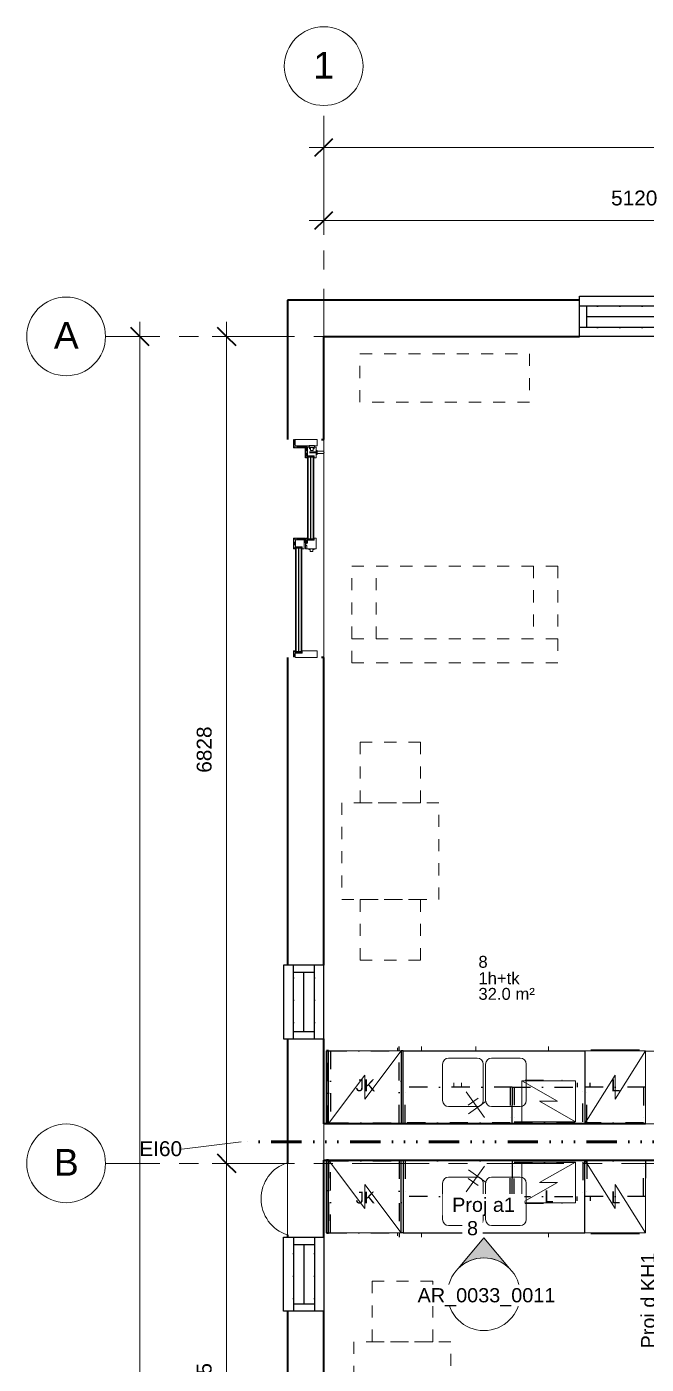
# Model space of a CAD drawing. Header units: millimetres. Extents: x -46592 to 140440, y -36427 to 76663.
# Drawn here: x 29143 to 34256, y 49432 to 60475 of the extents above; entities that cross this region are included whole.
import ezdxf

# ---------------------------------------------------------------- set-up
doc = ezdxf.new("R2010")
doc.units = ezdxf.units.MM
for name, pattern in [('Dash', [317.5, 158.75, -158.75]), ('Grid Line', [1111.25, 635, -158.75, 158.75, -158.75]), ('Katkoviiva 2mm', [200, 100, -100]), ('Katkoviiva 3mm', [300, 150, -150]), ('PALOALUE', [650, 250, -100, 0, -100, 0, -100, 0, -100]), ('Pistekatko 3_2_mm', [350, 150, -100, 0, -100]), ('Pistekatko tiheä', [185, 85, -50, 0, -50])]:
    doc.linetypes.add(name, pattern=pattern)
for name, color, linetype, lineweight in [('AR-A_MERKINNÄT', 8, 'Continuous', 18), ('AR-A_MERKINNÄT-1', 8, 'Dash', 18), ('AR-A_MERKINNÄT-2', 8, 'Continuous', 25), ('AR-A_MERKINNÄT-3', 8, 'Pistekatko tiheä', 25), ('AR-A_MERKINNÄT-4', 8, 'PALOALUE', 50), ('AR-A_MERKINNÄT_TXT', 8, 'Continuous', 9), ('AR-C_APUVIIVA-3', 1, 'Katkoviiva 2mm', 18), ('AR-D_MITTA', 8, 'Continuous', 9), ('AR-D_MITTA-50', 8, 'Continuous', 9), ('AR-T_TEKSTI-HNRO', 3, 'Continuous', 9), ('AR-X1_EROHUTVIIVA', 11, 'Continuous', 18), ('AR-X2_OHUTVIIVA', 9, 'Continuous', 18), ('AR-Y_MODVIIVA', 8, 'Continuous', 9), ('AR-Y_MODVIIVA-1', 8, 'Grid Line', 9), ('AR1235_VP', 6, 'Continuous', 18), ('AR1241_US-1', 1, 'Continuous', 35), ('AR1242_IKKUNA', 4, 'Continuous', 18), ('AR1242_IKKUNA-1', 4, 'Continuous', 25), ('AR1243_ULKOOVI', 3, 'Continuous', 18), ('AR1311_VS-1', 2, 'Continuous', 35), ('AR1331_KIINTO', 3, 'Continuous', 18), ('AR1331_KIINTO-1', 3, 'Continuous', 25), ('AR1331_KIINTO-2', 3, 'Pistekatko 3_2_mm', 25), ('AR19_MUURAK', 6, 'Continuous', 18), ('AR21_PUTKIOSA', 6, 'Continuous', 18), ('AR23_SÄHKÖ-OSA', 6, 'Continuous', 18), ('AR23_SÄHKÖ-OSA-2', 6, 'Katkoviiva 3mm', 18), ('AR23_SÄHKÖ-OSA-3', 6, 'Continuous', 9), ('AR23_SÄHKÖ-OSA_TXT-1', 3, 'Continuous', 25)]:
    doc.layers.add(name, color=color, linetype=linetype, lineweight=lineweight)
doc.styles.add('Arial', font='arial.ttf', dxfattribs={"height": 117.10189})
doc.styles.add('Arial_2', font='arial.ttf', dxfattribs={"height": 98.353293})
doc.styles.add('Arial_3', font='arial.ttf', dxfattribs={"height": 122.941617})
doc.styles.add('Arial_4', font='arial.ttf', dxfattribs={"height": 221.29491})
doc.dimstyles.new('Diagonal_-_2_5mm_Arial', dxfattribs={"dimscale": 304.8, "dimtxt": 125, "dimasz": 0.492126, "dimexe": 0.393701, "dimexo": 0.0625, "dimgap": 0.287073, "dimtad": 1, "dimdec": 0, "dimzin": 0, "dimdsep": 46, "dimtxsty": 'Arial_3', "dimblk1": 'OBLIQUE', "dimblk2": 'OBLIQUE', "dimsah": 1, "dimcen": 0.09, "dimdle": 0.393701, "dimazin": 0, "dimtfac": 1, "dimtdec": 4, "dimtix": 1, "dimtmove": 0, "dimatfit": 3, "dimfxl": 0.393701, "dimfxlon": 1, "dimtvp": 1, "dimtolj": 1, "dimtzin": 0, "dimarcsym": 2})

# ---------------------------------------------------------------- blocks, each defined once
blk = doc.blocks.new('IKK1 - yksiaukkoinen - 6x20-1776328-04 2_ krs')
at = {"layer": 'AR-A_MERKINNÄT-2'}
for p, q in [((-305, 80), (305, 80)), ((-245, -95), (-245, 80)), ((245, -95), (245, 80)), ((-305, -95), (305, -95)), ((-245, -8), (245, -8))]:
    blk.add_line(p, q, dxfattribs=at)
at = {"layer": 'AR-A_MERKINNÄT-3'}
for p, q in [((-305, 80), (305, 80)), ((-245, -95), (-245, 80)), ((245, -95), (245, 80)), ((-305, -95), (305, -95))]:
    blk.add_line(p, q, dxfattribs=at)
at = {"layer": 'AR1242_IKKUNA-1'}
for p, q in [((-305, 155), (305, 155)), ((-305, -177), (-305, 155)), ((305, 155), (305, -177)), ((305, -177), (-305, -177))]:
    blk.add_line(p, q, dxfattribs=at)
blk = doc.blocks.new('SD CLEAR SLIDING TYPE A - Black _RAL 9011__Ext_ _ Chestnut Stained Wood_Int_-1707675-04 2_ krs')
at = {"layer": 'AR-A_MERKINNÄT'}
for p, q in [((-637, 95), (-637, 145)), ((-617, 145), (-617, 95)), ((-735, 93), (-735, -82)), ((-684, 96), (-732, 96)), ((-685, 73), (-685, 31)), ((-685, 73), (-681, 73)), ((-681, 31), (-685, 31)), ((-681, 73), (-681, 93)), ((-674, 73), (-681, 73)), ((-681, 73), (-681, 31)), ((-681, 73), (-674, 73)), ((-681, 31), (-681, 73)), ((-681, -82), (-681, 31)), ((-681, 31), (-674, 31)), ((-674, 31), (-681, 31)), ((-668, 70), (-674, 73)), ((-674, 73), (-668, 70)), ((-674, 31), (-668, 35)), ((-668, 35), (-674, 31)), ((-673, 14), (-640, 14)), ((-673, 14), (-673, -2)), ((-672, 87), (-672, 73)), ((-672, 73), (-664, 71)), ((-664, 33), (-672, 31)), ((-664, 33), (-672, 31)), ((-672, 31), (-672, 19)), ((-671, 12), (-671, 7)), ((-660, 12), (-671, 12)), ((-671, 7), (-669, 7)), ((-591, 89), (-670, 89)), ((-591, 89), (-670, 89)), ((-669, 16), (-603, 16)), ((-668, 35), (-668, 70)), ((-668, 70), (-668, 35)), ((-668, 7), (-668, 0)), ((-664, 71), (-657, 71)), ((-657, 68), (-664, 68)), ((-664, 68), (-664, 63)), ((-664, 63), (-642, 63)), ((-664, 41), (-664, 36)), ((-642, 41), (-664, 41)), ((-664, 41), (-664, 36)), ((-664, 36), (-657, 36)), ((-664, 36), (-657, 36)), ((-657, 33), (-664, 33)), ((-657, 33), (-664, 33)), ((-660, 0), (-660, 12)), ((-659, 16), (-659, 14)), ((-641, 12), (-659, 12)), ((-659, 12), (-659, 0)), ((-657, 71), (-657, 68)), ((-657, 36), (-657, 33)), ((-657, 36), (-657, 33)), ((-652, 9), (-654, 8)), ((-654, 8), (-646, 8)), ((-652, 16), (-652, 9)), ((-652, 9), (-648, 9)), ((-648, 16), (-648, 9)), ((-648, 9), (-646, 8)), ((-644, 89), (-644, 92)), ((-609, 89), (-644, 89)), ((-642, 63), (-642, 41)), ((-641, 95), (-612, 95)), ((-641, 0), (-641, 12)), ((-641, 7), (-641, -2)), ((-640, 16), (-640, 14)), ((-640, 14), (-640, 9)), ((-622, 9), (-622, 14)), ((-622, 14), (-601, 14)), ((-621, 16), (-621, 14)), ((-603, 12), (-621, 12)), ((-621, 12), (-621, 9)), ((-614, 9), (-616, 8)), ((-616, 8), (-608, 8)), ((-614, 16), (-614, 9)), ((-614, 9), (-610, 9)), ((-613, -2), (-613, 7)), ((-610, 16), (-610, 9)), ((-610, 9), (-608, 8)), ((-609, 92), (-609, 89)), ((-603, 0), (-603, 12)), ((-602, 14), (-602, 16)), ((-601, 14), (-601, 0)), ((-601, 12), (-591, 12)), ((-591, 11), (-601, 11)), ((-600, 18), (-600, 71)), ((-600, 18), (-600, 71)), ((-600, 71), (-582, 71)), ((-584, 89), (-591, 89)), ((-584, 89), (-591, 89)), ((-591, 14), (-591, 12)), ((-591, 14), (-582, 14)), ((-591, 8), (-591, 11)), ((-584, 8), (-591, 8)), ((-590, 69), (-590, 71)), ((-582, 69), (-590, 69)), ((-584, 0), (-584, 8)), ((-582, 87), (-582, 71)), ((-582, 71), (-582, 69)), ((-582, 14), (-582, -1)), ((80, 12), (80, -1)), ((81, 14), (89, 14)), ((81, 12), (87, 12)), ((81, 10), (81, 12)), ((81, 0), (81, 7)), ((87, 9), (82, 9)), ((82, 8), (88, 8)), ((87, 12), (87, 9)), ((89, 14), (89, 12)), ((99, 12), (89, 12)), ((89, 11), (98, 11)), ((89, 9), (89, 10)), ((98, 71), (98, 18)), ((99, 10), (99, 0)), ((100, 14), (100, 16)), ((121, 16), (100, 16)), ((119, 14), (100, 14)), ((100, 12), (118, 12)), ((100, 0), (100, 12)), ((108, 9), (106, 8)), ((106, 8), (113, 8)), ((108, 16), (108, 9)), ((108, 9), (112, 9)), ((112, 16), (112, 9)), ((112, 9), (113, 8)), ((115, 7), (115, 0)), ((118, 7), (116, 7)), ((117, 0), (117, 6)), ((117, 6), (119, 6)), ((118, 12), (118, 7)), ((119, 16), (119, 14)), ((120, 7), (120, 13)), ((121, 16), (121, 0)), ((140, 11), (170, 11)), ((140, -1), (140, 11)), ((1011, 93), (1011, -29)), ((1062, 96), (1014, 96)), ((1065, 93), (1065, -82)), ((-733, -99), (-733, -91)), ((-732, -85), (-684, -85)), ((-732, -91), (-723, -91)), ((-666, -99), (-732, -99)), ((-724, -92), (-731, -92)), ((-731, -92), (-731, -97)), ((-730, -97), (-724, -97)), ((-724, -97), (-724, -92)), ((-722, -92), (-722, -97)), ((-722, -97), (-714, -97)), ((-714, -97), (-714, -88)), ((-713, -87), (-713, -85)), ((-694, -87), (-713, -87)), ((-695, -88), (-713, -88)), ((-713, -88), (-713, -97)), ((-713, -97), (-695, -97)), ((-706, -91), (-707, -93)), ((-707, -93), (-700, -93)), ((-706, -85), (-706, -91)), ((-706, -91), (-702, -91)), ((-702, -85), (-702, -91)), ((-702, -91), (-700, -93)), ((-695, -97), (-695, -88)), ((-694, -85), (-694, -87)), ((-693, -88), (-693, -97)), ((-692, -97), (-667, -97)), ((-681, -27), (-677, -27)), ((-681, -34), (-672, -34)), ((-681, -38), (-672, -38)), ((-677, -46), (-681, -46)), ((-681, -53), (-677, -53)), ((-681, -61), (-672, -61)), ((-681, -64), (-672, -64)), ((-677, -72), (-681, -72)), ((-677, -8), (-677, -16)), ((-677, -16), (-671, -16)), ((-677, -27), (-677, -46)), ((-677, -53), (-677, -72)), ((-665, -7), (-676, -7)), ((-667, -26), (-676, -26)), ((-676, -45), (-676, -27)), ((-676, -27), (-667, -27)), ((-667, -45), (-676, -45)), ((-676, -46), (-667, -46)), ((-667, -52), (-676, -52)), ((-676, -72), (-676, -54)), ((-676, -54), (-667, -54)), ((-667, -72), (-676, -72)), ((-676, -73), (-667, -73)), ((-674, -85), (-674, -93)), ((-667, -85), (-674, -85)), ((-667, -93), (-674, -93)), ((-673, -2), (-583, -2)), ((-672, -34), (-671, -32)), ((-672, -38), (-672, -34)), ((-672, -38), (-671, -40)), ((-672, -61), (-671, -59)), ((-672, -64), (-672, -61)), ((-672, -64), (-671, -66)), ((-671, -16), (-671, -9)), ((-671, -40), (-671, -32)), ((-671, -66), (-671, -59)), ((-670, -9), (-667, -9)), ((-668, 0), (-661, 0)), ((-666, -9), (-666, -25)), ((-666, -28), (-666, -45)), ((-666, -47), (-666, -52)), ((-666, -54), (-666, -71)), ((-666, -73), (-666, -85)), ((-666, -97), (-666, -93)), ((-665, -98), (-665, -8)), ((-659, 0), (-641, 0)), ((-644, -1), (-609, -1)), ((-613, 0), (-603, 0)), ((-601, 0), (-584, 0)), ((80, -2), (119, -2)), ((80, -7), (80, -99)), ((91, -7), (80, -7)), ((80, -99), (169, -99)), ((81, -88), (87, -88)), ((81, -91), (81, -88)), ((81, -91), (87, -91)), ((98, 0), (82, 0)), ((82, -9), (86, -9)), ((82, -9), (82, -25)), ((82, -26), (92, -26)), ((82, -27), (82, -44)), ((82, -27), (91, -27)), ((82, -45), (91, -45)), ((82, -46), (92, -46)), ((82, -47), (82, -52)), ((82, -52), (91, -52)), ((82, -54), (82, -72)), ((82, -54), (91, -54)), ((82, -72), (91, -72)), ((82, -73), (92, -73)), ((82, -85), (82, -73)), ((89, -85), (82, -85)), ((82, -93), (89, -93)), ((82, -97), (82, -93)), ((114, -97), (82, -97)), ((86, -9), (86, -16)), ((86, -16), (92, -16)), ((86, -32), (86, -40)), ((86, -32), (88, -34)), ((86, -40), (88, -38)), ((86, -59), (88, -61)), ((86, -59), (86, -66)), ((86, -66), (88, -64)), ((87, -88), (87, -91)), ((88, -9), (91, -9)), ((88, -9), (88, -14)), ((88, -14), (91, -14)), ((88, -34), (95, -34)), ((88, -34), (88, -38)), ((88, -38), (95, -38)), ((88, -61), (88, -64)), ((88, -61), (95, -61)), ((88, -64), (95, -64)), ((89, -93), (89, -85)), ((91, -9), (91, -14)), ((91, -27), (91, -45)), ((91, -54), (91, -72)), ((92, -46), (92, -26)), ((92, -53), (95, -53)), ((92, -53), (92, -73)), ((92, -72), (95, -72)), ((92, -8), (92, -16)), ((93, -26), (95, -26)), ((93, -45), (95, -45)), ((95, -82), (95, -11)), ((95, -11), (170, -11)), ((149, -84), (97, -84)), ((115, 0), (101, 0)), ((114, -86), (114, -97)), ((114, -86), (136, -86)), ((116, -84), (116, -86)), ((116, -88), (134, -88)), ((116, -97), (116, -88)), ((116, -97), (134, -97)), ((120, 0), (117, 0)), ((123, -91), (121, -93)), ((121, -93), (129, -93)), ((123, -84), (123, -91)), ((123, -91), (127, -91)), ((127, -84), (127, -91)), ((127, -91), (129, -93)), ((134, -97), (134, -88)), ((135, -84), (135, -86)), ((136, -97), (136, -86)), ((168, -97), (136, -97)), ((152, -29), (152, -81)), ((170, -29), (152, -29)), ((161, -87), (161, -93)), ((170, -87), (161, -87)), ((161, -93), (168, -93)), ((168, -93), (168, -97)), ((170, -11), (170, -29)), ((170, -99), (170, -87)), ((1011, -29), (1029, -29)), ((1011, -87), (1020, -87)), ((1011, -87), (1011, -98)), ((1012, -99), (1060, -99)), ((1013, -88), (1018, -88)), ((1013, -91), (1013, -88)), ((1018, -91), (1013, -91)), ((1013, -93), (1020, -93)), ((1013, -97), (1013, -93)), ((1039, -97), (1013, -97)), ((1018, -88), (1018, -91)), ((1020, -87), (1020, -93)), ((1029, -83), (1029, -29)), ((1062, -85), (1031, -85)), ((1039, -88), (1039, -97)), ((1040, -85), (1040, -87)), ((1059, -88), (1041, -88)), ((1041, -88), (1041, -97)), ((1041, -97), (1059, -97)), ((1048, -91), (1046, -93)), ((1046, -93), (1054, -93)), ((1048, -85), (1048, -91)), ((1048, -91), (1052, -91)), ((1052, -85), (1052, -91)), ((1052, -91), (1054, -93)), ((1059, -87), (1059, -85)), ((1059, -97), (1059, -88)), ((1060, -90), (1060, -88)), ((1060, -99), (1060, -90))]:
    blk.add_line(p, q, dxfattribs=at)
for centre, radius, start, end in [((-627, 145), 10, 0, 180), ((-732, 93), 3, 90, 180), ((-684, 93), 3, 0, 90), ((-670, 87), 2, 90, 180), ((-669, 19), 3, 180, 270), ((-669, 7), 0.5, 360, 90), ((-668, 0), 0.5, 180, 270), ((-661, 0), 0.5, 270, 0), ((-641, 92), 3, 90, 180), ((-612, 92), 3, 0, 90), ((-603, 19), 3, 270, 0), ((-584, 87), 2, 0.3256, 90), ((81, 12), 1.5, 90, 180), ((82, 10), 0.5, 180, 270), ((82, 7), 0.5, 90, 180), ((82, 0), 0.5, 180, 270), ((88, 9), 1, 270, 0), ((89, 10), 0.5, 90, 180), ((100, 18), 2, 180, 270), ((98, 10), 0.5, 0, 90), ((98, 0), 0.5, 270, 360), ((101, 12), 1.5, 106.2331, 180), ((101, 0), 0.5, 180, 270), ((116, 7), 0.5, 90, 180), ((115, 0), 0.5, 270, 360), ((117, 0), 0.5, 180, 270), ((119, 13), 1, 360, 90), ((119, 7), 1, 270, 0), ((1014, 93), 3, 87.2605, 182.5626), ((1062, 93), 3, 0, 90), ((-732, -82), 3, 180, 270), ((-732, -91), 0.5, 90, 180), ((-732, -99), 0.5, 180, 270), ((-730, -97), 0.5, 180, 270), ((-724, -97), 0.5, 270, 0), ((-723, -92), 1, 0, 90), ((-722, -97), 0.5, 180, 270), ((-713, -88), 1, 90, 180), ((-714, -97), 0.5, 270.3394, 0), ((-695, -97), 0.5, 270, 0), ((-694, -88), 1, 0, 90), ((-692, -97), 0.5, 180, 270), ((-684, -82), 3, 270, 0), ((-676, -8), 1, 90, 180), ((-676, -27), 1, 90, 180), ((-676, -45), 1, 180, 270), ((-676, -53), 1, 90, 180), ((-676, -72), 1, 180, 270), ((-670, -9), 0.5, 90, 180), ((-667, -9), 0.5, 360, 90), ((-667, -25), 0.5, 270, 0), ((-667, -28), 0.5, 0, 90), ((-667, -45), 0.5, 270, 0), ((-667, -47), 0.5, 0, 90), ((-667, -52), 0.5, 270, 0), ((-667, -54), 0.5, 0, 90), ((-667, -71), 0.5, 270, 0), ((-667, -73), 0.5, 0, 90), ((-667, -85), 0.5, 270, 0), ((-667, -93), 0.5, 0, 90), ((-667, -97), 0.5, 270, 0), ((-666, -98), 1, 270, 0), ((-665, -8), 0.5, 0, 90), ((-583, -1), 0.5, 270, 0), ((80, -1), 0.5, 180, 270), ((80, -7), 0.5, 90, 180), ((80, -99), 0.5, 180, 270), ((82, -25), 0.5, 180, 270), ((82, -27), 0.5, 90, 180), ((82, -44), 0.5, 180, 270), ((82, -47), 0.5, 90, 180), ((82, -52), 0.5, 180, 270), ((82, -54), 0.5, 90, 180), ((82, -97), 0.5, 180, 270), ((91, -53), 1, 0, 90), ((91, -8), 1, 0, 90), ((97, -82), 2, 180, 270), ((119, -1), 1, 270, 30), ((122, 0), 1, 180, 270), ((149, -81), 3, 270, 360), ((169, -99), 0.5, 270, 0), ((1012, -98), 1, 180, 270), ((1013, -93), 0.5, 90, 180), ((1013, -97), 0.5, 180, 270), ((1031, -83), 2, 180, 268.97), ((1040, -88), 1, 90.1375, 180), ((1039, -97), 0.5, 270, 0), ((1059, -88), 1, 0, 90.1375), ((1062, -82), 3, 270, 360)]:
    blk.add_arc(centre, radius, start, end, dxfattribs=at)
at = {"layer": 'AR-A_MERKINNÄT-1'}
for p, q in [((-643, -1), (-643, 2)), ((-643, 2), (-610, 2)), ((-631, 95), (-631, 33)), ((-623, 95), (-623, 33)), ((-610, -1), (-610, 2)), ((-643, -1), (-610, -1))]:
    blk.add_line(p, q, dxfattribs=at)
at = {"layer": 'AR-X2_OHUTVIIVA'}
for p, q in [((-600, 69), (-600, 17)), ((-528, 69), (-600, 69)), ((-594, 63), (-600, 63)), ((-594, 45), (-600, 45)), ((-594, 41), (-600, 41)), ((-594, 23), (-600, 23)), ((-600, 17), (-528, 17)), ((-598, 60), (-595, 63)), ((-598, 48), (-598, 60)), ((-595, 45), (-598, 48)), ((-598, 38), (-595, 41)), ((-598, 26), (-598, 38)), ((-595, 23), (-598, 26)), ((-597, 59), (-595, 62)), ((-597, 48), (-597, 59)), ((-595, 46), (-597, 48)), ((-597, 37), (-595, 40)), ((-597, 26), (-597, 37)), ((-597, 33), (-597, 35)), ((-595, 24), (-597, 26)), ((-528, 63), (-595, 63)), ((-595, 62), (-589, 62)), ((-589, 46), (-595, 46)), ((-528, 45), (-595, 45)), ((-528, 41), (-595, 41)), ((-595, 40), (-589, 40)), ((-589, 24), (-595, 24)), ((-528, 23), (-595, 23)), ((-589, 62), (-589, 46)), ((-589, 62), (-589, 58)), ((-589, 40), (-589, 24)), ((-588, 63), (-588, 45)), ((-588, 41), (-588, 23)), ((-528, 69), (26, 69)), ((-528, 63), (26, 63)), ((-528, 45), (26, 45)), ((-528, 41), (26, 41)), ((-528, 23), (26, 23)), ((-528, 17), (26, 17)), ((26, 69), (98, 69)), ((26, 63), (93, 63)), ((26, 45), (93, 45)), ((26, 41), (93, 41)), ((26, 23), (93, 23)), ((98, 17), (26, 17)), ((80, 87), (80, 71)), ((98, 71), (80, 71)), ((80, 71), (80, 69)), ((80, 69), (91, 69)), ((98, 71), (81, 71)), ((98, 71), (81, 71)), ((82, 89), (89, 89)), ((86, 63), (86, 45)), ((86, 41), (86, 23)), ((87, 62), (87, 46)), ((87, 62), (87, 58)), ((93, 62), (87, 62)), ((87, 46), (93, 46)), ((93, 40), (87, 40)), ((87, 40), (87, 24)), ((87, 24), (93, 24)), ((89, 89), (168, 89)), ((91, 69), (91, 71)), ((92, 63), (98, 63)), ((92, 45), (98, 45)), ((92, 41), (98, 41)), ((92, 23), (98, 23)), ((96, 60), (93, 63)), ((95, 59), (93, 62)), ((93, 46), (95, 48)), ((93, 45), (96, 48)), ((96, 38), (93, 41)), ((95, 37), (93, 40)), ((93, 23), (96, 26)), ((93, 24), (95, 26)), ((95, 48), (95, 59)), ((95, 26), (95, 37)), ((95, 33), (95, 35)), ((96, 48), (96, 60)), ((96, 26), (96, 38)), ((98, 69), (98, 17)), ((127, 5), (127, -1)), ((130, 5), (127, 5)), ((130, -1), (130, 5)), ((170, 87), (170, 2)), ((170, 71), (174, 71)), ((174, 27), (170, 27)), ((174, 71), (174, 59)), ((174, 59), (190, 59)), ((174, 39), (174, 27)), ((190, 39), (174, 39)), ((190, 59), (190, 39)), ((127, -1), (122, -1)), ((167, -1), (130, -1)), ((152, -31), (152, -83)), ((224, -31), (152, -31)), ((158, -37), (152, -37)), ((158, -55), (152, -55)), ((158, -59), (152, -59)), ((158, -77), (152, -77)), ((152, -83), (224, -83)), ((154, -40), (157, -37)), ((154, -52), (154, -40)), ((157, -55), (154, -52)), ((154, -62), (157, -59)), ((154, -74), (154, -62)), ((157, -77), (154, -74)), ((155, -41), (157, -38)), ((155, -52), (155, -41)), ((157, -54), (155, -52)), ((155, -63), (157, -60)), ((155, -74), (155, -63)), ((155, -67), (155, -65)), ((157, -76), (155, -74)), ((224, -37), (157, -37)), ((157, -38), (163, -38)), ((163, -54), (157, -54)), ((224, -55), (157, -55)), ((224, -59), (157, -59)), ((157, -60), (163, -60)), ((163, -76), (157, -76)), ((224, -77), (157, -77)), ((163, -38), (163, -54)), ((163, -38), (163, -42)), ((163, -60), (163, -76)), ((164, -37), (164, -55)), ((164, -59), (164, -77)), ((224, -31), (957, -31)), ((224, -37), (957, -37)), ((224, -55), (957, -55)), ((224, -59), (957, -59)), ((224, -77), (957, -77)), ((224, -83), (957, -83)), ((957, -31), (1029, -31)), ((957, -37), (1024, -37)), ((957, -55), (1024, -55)), ((957, -59), (1024, -59)), ((957, -77), (1024, -77)), ((1029, -83), (957, -83)), ((1017, -37), (1017, -55)), ((1017, -59), (1017, -77)), ((1018, -38), (1018, -54)), ((1018, -38), (1018, -42)), ((1024, -38), (1018, -38)), ((1018, -54), (1024, -54)), ((1024, -60), (1018, -60)), ((1018, -60), (1018, -76)), ((1018, -76), (1024, -76)), ((1023, -37), (1029, -37)), ((1023, -55), (1029, -55)), ((1023, -59), (1029, -59)), ((1023, -77), (1029, -77)), ((1027, -40), (1024, -37)), ((1026, -41), (1024, -38)), ((1024, -54), (1026, -52)), ((1024, -55), (1027, -52)), ((1027, -62), (1024, -59)), ((1026, -63), (1024, -60)), ((1024, -77), (1027, -74)), ((1024, -76), (1026, -74)), ((1026, -52), (1026, -41)), ((1026, -74), (1026, -63)), ((1026, -67), (1026, -65)), ((1027, -52), (1027, -40)), ((1027, -74), (1027, -62)), ((1029, -31), (1029, -83))]:
    blk.add_line(p, q, dxfattribs=at)
for centre, radius, start, end in [((82, 87), 2, 90, 179.5197), ((167, 2), 3, 270, 360), ((168, 87), 2, 0.4144, 90)]:
    blk.add_arc(centre, radius, start, end, dxfattribs=at)
blk = doc.blocks.new('IKK1 - yksiaukkoinen - 6x20-1776330-04 2_ krs')
at = {"layer": 'AR-A_MERKINNÄT-2'}
for p, q in [((-305, 95), (305, 95)), ((-245, 95), (-245, -80)), ((-245, 8), (245, 8)), ((245, 95), (245, -80)), ((-305, -80), (305, -80))]:
    blk.add_line(p, q, dxfattribs=at)
at = {"layer": 'AR-A_MERKINNÄT-3'}
for p, q in [((-305, 95), (305, 95)), ((-245, 95), (-245, -80)), ((245, 95), (245, -80)), ((-305, -80), (305, -80))]:
    blk.add_line(p, q, dxfattribs=at)
at = {"layer": 'AR1242_IKKUNA-1'}
for p, q in [((305, 177), (-305, 177)), ((-305, 177), (-305, -155)), ((305, -155), (305, 177)), ((-305, -155), (305, -155))]:
    blk.add_line(p, q, dxfattribs=at)
blk = doc.blocks.new('IKK1 - yksiaukkoinen - 12x20-1776331-04 2_ krs')
at = {"layer": 'AR-A_MERKINNÄT-2'}
for p, q in [((-605, 80), (605, 80)), ((-545, -95), (-545, 80)), ((545, -95), (545, 80)), ((-605, -95), (605, -95)), ((-545, -8), (545, -8))]:
    blk.add_line(p, q, dxfattribs=at)
at = {"layer": 'AR-A_MERKINNÄT-3'}
for p, q in [((-605, 80), (605, 80)), ((-545, -95), (-545, 80)), ((545, -95), (545, 80)), ((-605, -95), (605, -95))]:
    blk.add_line(p, q, dxfattribs=at)
at = {"layer": 'AR1242_IKKUNA-1'}
for p, q in [((-605, 155), (605, 155)), ((-605, -177), (-605, 155)), ((605, 155), (605, -177)), ((605, -177), (-605, -177))]:
    blk.add_line(p, q, dxfattribs=at)
blk = doc.blocks.new('IV-tulo-poisto - IV-tulo-poisto-2019619-04 2_ krs')
at = {"layer": 'AR19_MUURAK'}
blk.add_line((298, 0), (-298, 0), dxfattribs=at)
blk.add_arc((0, 96), 313, 197.8767, 342.1233, dxfattribs=at)
blk = doc.blocks.new('Liesi - 500-2134125-04 2_ krs')
at = {"layer": 'AR23_SÄHKÖ-OSA'}
for p, q in [((-250, -20), (250, -20)), ((-250, -20), (0, -420)), ((250, -20), (250, -620)), ((0, -420), (0, -220)), ((0, -220), (250, -620)), ((250, -620), (-250, -620)), ((-200, -627.5), (200, -627.5))]:
    blk.add_line(p, q, dxfattribs=at)
blk = doc.blocks.new('Jääkaappi - 600-2134126-04 2_ krs')
at = {"layer": 'AR23_SÄHKÖ-OSA'}
for p, q in [((-250, 0), (350, 0)), ((-250, -600), (-250, 0)), ((-250, 0), (50, -400)), ((50, -200), (350, -600)), ((50, -400), (50, -200)), ((350, -600), (-250, -600)), ((320, -625), (320, -600))]:
    blk.add_line(p, q, dxfattribs=at)
blk = doc.blocks.new('Päätylevy - 6M-2134127-04 2_ krs')
at = {"layer": 'AR1331_KIINTO-1'}
for p, q in [((37, 0), (37, 600)), ((37, 600), (53, 600)), ((53, 600), (53, 0)), ((53, 0), (37, 0))]:
    blk.add_line(p, q, dxfattribs=at)
blk = doc.blocks.new('Yläkaappi - kaksiovinen - Yläkomero_pariovi_syvyys 3M_K104 9M-2134128-04 2_ krs')
at = {"layer": 'AR1331_KIINTO'}
for p, q in [((-32, 150), (-32, 185)), ((32, 150), (32, 185))]:
    blk.add_line(p, q, dxfattribs=at)
at = {"layer": 'AR1331_KIINTO-2'}
for p, q in [((-450, 150), (450, 150)), ((-450, -150), (-450, 150)), ((-434, 150), (-434, -145)), ((434, -145), (434, 150)), ((450, -150), (450, 150)), ((-450, -150), (450, -150)), ((-434, -145), (434, -145))]:
    blk.add_line(p, q, dxfattribs=at)
blk = doc.blocks.new('Alakaappi_laatikot - 3M-2134137-04 2_ krs')
at = {"layer": 'AR1331_KIINTO'}
blk.add_line((-75, 300), (-75, 335), dxfattribs=at)
blk = doc.blocks.new('Seinäkaappi - KY6_Jääkaapin yläkaappi_K104-2134223-04 2_ krs')
at = {"layer": 'AR1331_KIINTO-1'}
blk.add_line((281.5, -450), (281.5, -485), dxfattribs=at)
at = {"layer": 'AR1331_KIINTO-2'}
for p, q in [((300, 150), (-300, 150)), ((-300, 150), (-300, -450)), ((-284, 145), (284, 145)), ((-284, -450), (-284, 145)), ((284, 145), (284, -450)), ((300, -450), (300, 150)), ((-300, -450), (300, -450))]:
    blk.add_line(p, q, dxfattribs=at)
blk = doc.blocks.new('Seinäkaappi - KY5 Maustekaappi_K104-2134227-04 2_ krs')
at = {"layer": 'AR1331_KIINTO-1'}
blk.add_line((206, 150), (206, 185), dxfattribs=at)
at = {"layer": 'AR1331_KIINTO-2'}
for p, q in [((-250, 150), (250, 150)), ((-250, -150), (-250, 150)), ((-234, 150), (-234, -145)), ((234, -145), (234, 150)), ((250, 150), (250, -150)), ((250, -150), (-250, -150)), ((-234, -145), (234, -145))]:
    blk.add_line(p, q, dxfattribs=at)
blk = doc.blocks.new('SKM - SK5M_K104 6M-2134233-04 2_ krs')
at = {"layer": 'AR1331_KIINTO-1'}
blk.add_line((-160, 336), (-160, 301), dxfattribs=at)
at = {"layer": 'AR1331_KIINTO-2'}
for p, q in [((375, 301), (-225, 301)), ((-225, 301), (-225, 1)), ((-209, 16), (-209, 301)), ((359, 301), (359, 16)), ((375, 301), (375, 1)), ((375, 1), (-225, 1)), ((359, 16), (-209, 16))]:
    blk.add_line(p, q, dxfattribs=at)
at = {"layer": 'AR23_SÄHKÖ-OSA'}
for p, q in [((297, 353), (-147, 353)), ((-147, 353), (-147, 16)), ((1, 185), (297, 353)), ((297, 353), (297, 16)), ((-147, 16), (149, 185)), ((149, 185), (1, 185)), ((297, 16), (-147, 16))]:
    blk.add_line(p, q, dxfattribs=at)
at = {"layer": 'AR23_SÄHKÖ-OSA-2'}
blk.add_line((267, 358), (-37, 358), dxfattribs=at)
blk = doc.blocks.new('Alakaappi_laatikot - 6M-2134241-04 2_ krs')
at = {"layer": 'AR1331_KIINTO'}
blk.add_line((75, -300), (75, -335), dxfattribs=at)
blk = doc.blocks.new('Tiskipöytä - 2 600x30 4-2151762-04 2_ krs')
at = {"layer": 'AR1331_KIINTO'}
for p, q in [((1500, 0), (0, 0)), ((1500, -600), (1500, 0)), ((325, -190), (325, -490)), ((610, -140), (375, -140)), ((660, -490), (660, -190)), ((680, -490), (680, -190)), ((730, -140), (965, -140)), ((1015, -190), (1015, -490)), ((375, -540), (610, -540)), ((730, -540), (965, -540)), ((0, -600), (1500, -600))]:
    blk.add_line(p, q, dxfattribs=at)
for centre, start, end in [((375, -190), 90, 180), ((610, -190), 360, 90), ((730, -190), 90, 180), ((965, -190), 360, 90), ((375, -490), 180, 270), ((610, -490), 270, 0), ((730, -490), 180, 270), ((965, -490), 270, 360)]:
    blk.add_arc(centre, 50, start, end, dxfattribs=at)
at = {"layer": 'AR1331_KIINTO-1'}
for p, q in [((1500, 0), (0, 0)), ((1500, -600), (1500, 0)), ((0, -600), (1500, -600))]:
    blk.add_line(p, q, dxfattribs=at)
at = {"layer": 'AR21_PUTKIOSA'}
for p, q in [((670, -50), (521, -263)), ((539, -80), (686, -184)), ((537, -152), (619, -210))]:
    blk.add_line(p, q, dxfattribs=at)
blk = doc.blocks.new('Liesi - 500-V3-04 2_ krs')
at = {"layer": 'AR23_SÄHKÖ-OSA'}
for p, q in [((250, 620), (-250, 620)), ((-200, 627.5), (200, 627.5)), ((0, 220), (250, 620)), ((250, 619), (250, 620)), ((-250, 20), (0, 420)), ((0, 420), (0, 220)), ((-250, 20), (250, 20))]:
    blk.add_line(p, q, dxfattribs=at)
blk = doc.blocks.new('Jääkaappi - 600-2098427-04 2_ krs')
at = {"layer": 'AR23_SÄHKÖ-OSA'}
for p, q in [((350, 600), (-250, 600)), ((-250, 600), (-250, 0)), ((50, 200), (350, 600)), ((320, 625), (320, 600)), ((-250, 0), (50, 400)), ((50, 400), (50, 200)), ((-250, 0), (350, 0))]:
    blk.add_line(p, q, dxfattribs=at)
blk = doc.blocks.new('Päätylevy - 6M-2134474-04 2_ krs')
at = {"layer": 'AR1331_KIINTO-1'}
for p, q in [((53, 0), (37, 0)), ((37, 0), (37, -600)), ((53, -600), (53, 0)), ((37, -600), (53, -600))]:
    blk.add_line(p, q, dxfattribs=at)
blk = doc.blocks.new('Yläkaappi - kaksiovinen - Yläkomero_pariovi_syvyys 3M_K104 9M-2134475-04 2_ krs')
at = {"layer": 'AR1331_KIINTO'}
for p, q in [((-32, -150), (-32, -185)), ((32, -150), (32, -185))]:
    blk.add_line(p, q, dxfattribs=at)
at = {"layer": 'AR1331_KIINTO-2'}
for p, q in [((-450, 150), (-450, -150)), ((-450, 150), (450, 150)), ((-434, 145), (434, 145)), ((-434, -150), (-434, 145)), ((434, 145), (434, -150)), ((450, 150), (450, -150)), ((-450, -150), (450, -150))]:
    blk.add_line(p, q, dxfattribs=at)
blk = doc.blocks.new('Alakaappi_laatikot - 3M-2134480-04 2_ krs')
at = {"layer": 'AR1331_KIINTO'}
blk.add_line((-75, -300), (-75, -335), dxfattribs=at)
blk = doc.blocks.new('Seinäkaappi - KY6_Jääkaapin yläkaappi_K104-2134521-04 2_ krs')
at = {"layer": 'AR1331_KIINTO-1'}
blk.add_line((281.5, 450), (281.5, 485), dxfattribs=at)
at = {"layer": 'AR1331_KIINTO-2'}
for p, q in [((-300, 450), (300, 450)), ((-300, -150), (-300, 450)), ((-284, 450), (-284, -145)), ((284, -145), (284, 450)), ((300, 450), (300, -150)), ((300, -150), (-300, -150)), ((-284, -145), (284, -145))]:
    blk.add_line(p, q, dxfattribs=at)
blk = doc.blocks.new('Seinäkaappi - KY5 Maustekaappi_K104-2134524-04 2_ krs')
at = {"layer": 'AR1331_KIINTO-1'}
blk.add_line((206, -150), (206, -185), dxfattribs=at)
at = {"layer": 'AR1331_KIINTO-2'}
for p, q in [((250, 150), (-250, 150)), ((-234, 145), (234, 145)), ((-234, -150), (-234, 145)), ((234, 145), (234, -150)), ((250, -150), (250, 150)), ((-250, -150), (250, -150))]:
    blk.add_line(p, q, dxfattribs=at)
blk = doc.blocks.new('SKM - SK5M_K104 6M-2134529-04 2_ krs')
at = {"layer": 'AR1331_KIINTO-1'}
blk.add_line((-160, -336), (-160, -301), dxfattribs=at)
at = {"layer": 'AR1331_KIINTO-2'}
for p, q in [((375, -1), (-225, -1)), ((-225, -301), (-225, -1)), ((-209, -16), (-209, -301)), ((359, -16), (-209, -16)), ((359, -301), (359, -16)), ((375, -301), (375, -1)), ((375, -301), (-225, -301))]:
    blk.add_line(p, q, dxfattribs=at)
at = {"layer": 'AR23_SÄHKÖ-OSA'}
for p, q in [((-147, -16), (149, -185)), ((297, -16), (-147, -16)), ((-147, -353), (-147, -16)), ((297, -353), (297, -16)), ((1, -185), (297, -353)), ((149, -185), (1, -185)), ((297, -353), (-147, -353))]:
    blk.add_line(p, q, dxfattribs=at)
at = {"layer": 'AR23_SÄHKÖ-OSA-2'}
blk.add_line((267, -358), (-37, -358), dxfattribs=at)
blk = doc.blocks.new('Alakaappi_laatikot - 6M-2134536-04 2_ krs')
at = {"layer": 'AR1331_KIINTO'}
blk.add_line((75, 300), (75, 335), dxfattribs=at)
blk = doc.blocks.new('Tiskipöytä - 2 600x30 4-2152124-04 2_ krs')
at = {"layer": 'AR1331_KIINTO'}
for p, q in [((0, 600), (1500, 600)), ((1500, 600), (1500, 0)), ((325, 190), (325, 490)), ((375, 540), (610, 540)), ((660, 490), (660, 190)), ((680, 490), (680, 190)), ((730, 540), (965, 540)), ((1015, 190), (1015, 490)), ((610, 140), (375, 140)), ((730, 140), (965, 140)), ((1500, 0), (0, 0))]:
    blk.add_line(p, q, dxfattribs=at)
for centre, start, end in [((375, 490), 90, 180), ((610, 490), 360, 90), ((730, 490), 90, 180), ((965, 490), 0, 90), ((375, 190), 180, 270), ((610, 190), 270, 0), ((730, 190), 180, 270), ((965, 190), 270, 0)]:
    blk.add_arc(centre, 50, start, end, dxfattribs=at)
at = {"layer": 'AR1331_KIINTO-1'}
for p, q in [((0, 600), (1500, 600)), ((1500, 600), (1500, 0)), ((1500, 0), (0, 0))]:
    blk.add_line(p, q, dxfattribs=at)
at = {"layer": 'AR21_PUTKIOSA'}
for p, q in [((670, 50), (521, 263)), ((537, 152), (619, 210)), ((539, 80), (686, 184))]:
    blk.add_line(p, q, dxfattribs=at)
blk = doc.blocks.new('Paloaluemerkintä - EI60-1905569-04 2_ krs')
at = {"layer": 'AR-A_MERKINNÄT-4'}
blk.add_line((0, 0), (5700, 0), dxfattribs=at)
blk = doc.blocks.new('Grid - M_Grid Head - Circle-1062625-04 2_ krs')
at = {"layer": 'AR-Y_MODVIIVA'}
blk.add_circle((0, 0), 6.5, dxfattribs=at)
blk = doc.blocks.new('DIMBLOCK2-04 2_ krs')
at = {"layer": 'AR-D_MITTA-50', "transparency": 16777216}
for p, q in [((31594, 59599), (31594, 59359)), ((31594, 59479), (31594, 59599)), ((46994, 59599), (46994, 59359)), ((46994, 59479), (46994, 59599)), ((31474, 59479), (47114, 59479))]:
    blk.add_line(p, q, dxfattribs=at)
at = {"layer": 'AR-D_MITTA-50', "lineweight": 35, "transparency": 16777216}
for p, q in [((31594, 59479), (31669, 59554)), ((46994, 59479), (47069, 59554)), ((31594, 59479), (31519, 59404)), ((46994, 59479), (46919, 59404))]:
    blk.add_line(p, q, dxfattribs=at)
at = {"layer": 'AR-D_MITTA-50', "color": 0, "transparency": 16777216, "insert": (39058, 59726), "char_height": 122.9, "width": 565.38, "attachment_point": 1, "line_spacing_factor": 0.938532, "style": 'Arial_3'}
blk.add_mtext('15400', dxfattribs=at)
blk = doc.blocks.new('_Oblique')
at = {"color": 0, "linetype": 'ByBlock', "lineweight": -2}
blk.add_line((-0.5, -0.5), (0.5, 0.5), dxfattribs=at)
blk = doc.blocks.new('DIMBLOCK3-04 2_ krs')
at = {"layer": 'AR-D_MITTA-50', "transparency": 16777216}
for p, q in [((31594, 58996), (31594, 58756)), ((31594, 58876), (31594, 58996)), ((36714, 58996), (36714, 58756)), ((36714, 58876), (36714, 58996)), ((31474, 58876), (36714, 58876))]:
    blk.add_line(p, q, dxfattribs=at)
at = {"layer": 'AR-D_MITTA-50', "lineweight": 35, "transparency": 16777216}
for p, q in [((31594, 58876), (31519, 58801)), ((31594, 58876), (31669, 58951)), ((36714, 58876), (36639, 58801)), ((36714, 58876), (36789, 58951))]:
    blk.add_line(p, q, dxfattribs=at)
at = {"layer": 'AR-D_MITTA-50', "color": 0, "transparency": 16777216, "insert": (33966, 59123), "char_height": 122.9, "width": 452.31, "attachment_point": 1, "line_spacing_factor": 0.938532, "style": 'Arial_3'}
blk.add_mtext('5120', dxfattribs=at)
blk = doc.blocks.new('DIMBLOCK8-04 2_ krs')
at = {"layer": 'AR-D_MITTA-50', "lineweight": 35, "transparency": 16777216}
for p, q in [((30077, 57918), (30002, 57993)), ((30077, 57918), (30152, 57843)), ((30077, 33618), (30002, 33693)), ((30077, 33618), (30152, 33543))]:
    blk.add_line(p, q, dxfattribs=at)
at = {"layer": 'AR-D_MITTA-50', "transparency": 16777216}
for p, q in [((30077, 33498), (30077, 58038)), ((29957, 57918), (30197, 57918)), ((30077, 57918), (29957, 57918)), ((29957, 33618), (30197, 33618)), ((30077, 33618), (29957, 33618))]:
    blk.add_line(p, q, dxfattribs=at)
at = {"layer": 'AR-D_MITTA-50', "color": 0, "transparency": 16777216, "insert": (29830, 45533), "char_height": 122.9, "width": 565.38, "attachment_point": 1, "rotation": 90, "line_spacing_factor": 0.938532, "style": 'Arial_3'}
blk.add_mtext('24300', dxfattribs=at)
blk = doc.blocks.new('DIMBLOCK15-04 2_ krs')
at = {"layer": 'AR-D_MITTA-50', "lineweight": 35, "transparency": 16777216}
for p, q in [((30793, 51091), (30718, 51166)), ((30793, 51091), (30868, 51016)), ((30793, 47406), (30718, 47481)), ((30793, 47406), (30868, 47331))]:
    blk.add_line(p, q, dxfattribs=at)
at = {"layer": 'AR-D_MITTA-50', "transparency": 16777216}
for p, q in [((30673, 51091), (30913, 51091)), ((30793, 51091), (30673, 51091)), ((30793, 47286), (30793, 51091)), ((30673, 47406), (30913, 47406)), ((30793, 47406), (30673, 47406))]:
    blk.add_line(p, q, dxfattribs=at)
at = {"layer": 'AR-D_MITTA-50', "color": 0, "transparency": 16777216, "insert": (30546, 49060), "char_height": 122.9, "width": 452.31, "attachment_point": 1, "rotation": 90, "line_spacing_factor": 0.938532, "style": 'Arial_3'}
blk.add_mtext('3685', dxfattribs=at)
blk = doc.blocks.new('DIMBLOCK16-04 2_ krs')
at = {"layer": 'AR-D_MITTA-50', "lineweight": 35, "transparency": 16777216}
for p, q in [((30793, 57918), (30718, 57993)), ((30793, 57918), (30868, 57843)), ((30793, 51091), (30718, 51166)), ((30793, 51091), (30868, 51016))]:
    blk.add_line(p, q, dxfattribs=at)
at = {"layer": 'AR-D_MITTA-50', "transparency": 16777216}
for p, q in [((30793, 51091), (30793, 58038)), ((30673, 57918), (30913, 57918)), ((30793, 57918), (30673, 57918)), ((30673, 51091), (30913, 51091)), ((30793, 51091), (30673, 51091))]:
    blk.add_line(p, q, dxfattribs=at)
at = {"layer": 'AR-D_MITTA-50', "color": 0, "transparency": 16777216, "insert": (30546, 54316), "char_height": 122.9, "width": 452.31, "attachment_point": 1, "rotation": 90, "line_spacing_factor": 0.938532, "style": 'Arial_3'}
blk.add_mtext('6828', dxfattribs=at)
blk = doc.blocks.new('Elevation - 12mm Circle-1213432-04 2_ krs')
at = {"layer": 'AR23_SÄHKÖ-OSA-3'}
blk.add_circle((0, 0), 6, dxfattribs=at)
blk = doc.blocks.new('Elevation - 12mm Circle-1213434-04 2_ krs')
at = {"layer": 'AR23_SÄHKÖ-OSA-3'}
h = blk.add_hatch(color=256, dxfattribs=at)
edge = h.paths.add_edge_path(flags=0)
edge.add_line((0, 9.3), (4.24, 4.24))
edge.add_arc((0, 0), 6, 45, 135)
edge.add_line((-4.24, 4.24), (0, 9.3))
for p, q in [((0, 9.3), (-4.24, 4.24)), ((0, 9.3), (-4.24, 4.24)), ((4.24, 4.24), (0, 9.3)), ((4.24, 4.24), (0, 9.3))]:
    blk.add_line(p, q, dxfattribs=at)
blk.add_arc((0, 0), 6, 45, 135, dxfattribs=at)

msp = doc.modelspace()

# ---------------------------------------------------------------- linework, layer by layer
at = {"layer": 'AR-A_MERKINNÄT_TXT'}
msp.add_line((30914.1, 51268.5), (30423.4, 51207), dxfattribs=at)
at = {"layer": 'AR-C_APUVIIVA-3'}
for p, q in [((31892.9, 57375.1), (31892.9, 57775.1)), ((31892.9, 57775.1), (33292.9, 57775.1)), ((33292.9, 57775.1), (33292.9, 57375.1)), ((33292.9, 57375.1), (31892.9, 57375.1)), ((31826.1, 56022.3), (33526.1, 56022.3)), ((31826.1, 55222.3), (31826.1, 56022.3)), ((32026.1, 55422.3), (32026.1, 56022.3)), ((33326.1, 56022.3), (33326.1, 55422.3)), ((33526.1, 56022.3), (33526.1, 55222.3)), ((33526.1, 55422.3), (31826.1, 55422.3)), ((33526.1, 55222.3), (31826.1, 55222.3)), ((31894.1, 54568.3), (31894.1, 54068.3)), ((32394.1, 54568.3), (31894.1, 54568.3)), ((32394.1, 54068.3), (32394.1, 54568.3)), ((31744.1, 54068.3), (31744.1, 53268.3)), ((32544.1, 54068.3), (31744.1, 54068.3)), ((31894.1, 54068.3), (32394.1, 54068.3)), ((32544.1, 53268.3), (32544.1, 54068.3)), ((31744.1, 53268.3), (32544.1, 53268.3)), ((31894.1, 53268.3), (31894.1, 52768.3)), ((32394.1, 53268.3), (31894.1, 53268.3)), ((32394.1, 52768.3), (32394.1, 53268.3)), ((31894.1, 52768.3), (32394.1, 52768.3)), ((31994.1, 50118.5), (31994.1, 49618.5)), ((32494.1, 50118.5), (31994.1, 50118.5)), ((31994.1, 50118.5), (31994.1, 49618.5)), ((32494.1, 50118.5), (31994.1, 50118.5)), ((32494.1, 49618.5), (32494.1, 50118.5)), ((32494.1, 49618.5), (32494.1, 50118.5)), ((31844.1, 49618.5), (31844.1, 48818.5)), ((32644.1, 49618.5), (31844.1, 49618.5)), ((31844.1, 49618.5), (31844.1, 48818.5)), ((32644.1, 49618.5), (31844.1, 49618.5)), ((31994.1, 49618.5), (32494.1, 49618.5)), ((31994.1, 49618.5), (32494.1, 49618.5)), ((32644.1, 48818.5), (32644.1, 49618.5)), ((32644.1, 48818.5), (32644.1, 49618.5))]:
    msp.add_line(p, q, dxfattribs=at)
at = {"layer": 'AR-X1_EROHUTVIIVA'}
for p, q in [((34850.1, 52018.5), (34250.1, 52018.5)), ((34250.1, 52018.5), (34250.1, 51418.5)), ((34250.1, 51418.5), (34850.1, 51418.5))]:
    msp.add_line(p, q, dxfattribs=at)
at = {"layer": 'AR-Y_MODVIIVA-1'}
for p, q in [((31594.1, 32118), (31594.1, 59825.4)), ((49133.2, 57918.5), (29793.3, 57918.5)), ((49133.2, 51090.8), (29793.3, 51090.8))]:
    msp.add_line(p, q, dxfattribs=at)
at = {"layer": 'AR1235_VP'}
for p, q in [((31594.1, 57068.5), (31594.1, 56968.5)), ((31594.1, 56951.5), (31594.1, 55268.5))]:
    msp.add_line(p, q, dxfattribs=at)
at = {"layer": 'AR1241_US-1'}
for p, q in [((33704.1, 58218.5), (31294.1, 58218.5)), ((31294.1, 58218.5), (31294.1, 57068.5)), ((31594.1, 57918.5), (33704.1, 57918.5)), ((31594.1, 57068.5), (31594.1, 57918.5)), ((31575.1, 57068.5), (31594.1, 57068.5)), ((31294.1, 55268.5), (31294.1, 52728.5)), ((31594.1, 55268.5), (31575.1, 55268.5)), ((31594.1, 52728.5), (31594.1, 55268.5)), ((31294.1, 52118.5), (31294.1, 51096.5)), ((31594.1, 51418.5), (31594.1, 52118.5)), ((34250.1, 51418.5), (31594.1, 51418.5)), ((31594.1, 50480.5), (31594.1, 51118.5)), ((31594.1, 51118.5), (36514.1, 51118.5)), ((31294.1, 50500.5), (31294.1, 50480.5)), ((31294.1, 49870.5), (31294.1, 49095.4)), ((31594.1, 49095.4), (31594.1, 49870.5))]:
    msp.add_line(p, q, dxfattribs=at)
at = {"layer": 'AR1311_VS-1'}
for p, q in [((31634.1, 52019.5), (31618.1, 52019.5)), ((31618.1, 52019.5), (31618.1, 51419.5)), ((31618.1, 51419.5), (31634.1, 51419.5)), ((31618.1, 51117.5), (31618.1, 50517.5)), ((31634.1, 51117.5), (31618.1, 51117.5)), ((31618.1, 50517.5), (31634.1, 50517.5))]:
    msp.add_line(p, q, dxfattribs=at)

# ---------------------------------------------------------------- block references
at = {"layer": 'AR-A_MERKINNÄT', "rotation": 180}
msp.add_blockref('Paloaluemerkintä - EI60-1905569-04 2_ krs', (36614.1, 51268.5), dxfattribs=at)
at = {"layer": 'AR-Y_MODVIIVA', "xscale": 49.99999999999998, "yscale": 49.99999999999998, "zscale": 49.99999999999998}
msp.add_blockref('Grid - M_Grid Head - Circle-1062625-04 2_ krs', (31594.1, 60150.4), dxfattribs=at)
at = {"layer": 'AR-Y_MODVIIVA', "xscale": 49.99999999999998, "yscale": 49.99999999999998, "zscale": 49.99999999999998, "rotation": 89.9999999999998}
for p in [(29468.3, 57918.5), (29468.3, 51090.8)]:
    msp.add_blockref('Grid - M_Grid Head - Circle-1062625-04 2_ krs', p, dxfattribs=at)
at = {"layer": 'AR1242_IKKUNA'}
for name, p, rotation in [('IKK1 - yksiaukkoinen - 12x20-1776331-04 2_ krs', (34309.1, 58073.4), 180), ('IKK1 - yksiaukkoinen - 6x20-1776330-04 2_ krs', (31439.1, 52423.5), 90.00000000000173), ('IKK1 - yksiaukkoinen - 6x20-1776328-04 2_ krs', (31439.1, 50175.5), 270.0000000000017)]:
    msp.add_blockref(name, p, dxfattribs=dict(at, rotation=rotation))
at = {"layer": 'AR1243_ULKOOVI', "rotation": 270.0000000000017}
msp.add_blockref('SD CLEAR SLIDING TYPE A - Black _RAL 9011__Ext_ _ Chestnut Stained Wood_Int_-1707675-04 2_ krs', (31444.1, 56333.5), dxfattribs=at)
at = {"layer": 'AR1331_KIINTO'}
for name, p in [('Seinäkaappi - KY6_Jääkaapin yläkaappi_K104-2134521-04 2_ krs', (31934.1, 51569.5)), ('Tiskipöytä - 2 600x30 4-2152124-04 2_ krs', (32250.1, 51419.5)), ('Alakaappi_laatikot - 6M-2134536-04 2_ krs', (32775.1, 51719.5)), ('Alakaappi_laatikot - 6M-2134536-04 2_ krs', (33375.1, 51719.5)), ('Seinäkaappi - KY6_Jääkaapin yläkaappi_K104-2134223-04 2_ krs', (31934.1, 50967.5)), ('Tiskipöytä - 2 600x30 4-2151762-04 2_ krs', (32250.1, 51117.5)), ('Alakaappi_laatikot - 6M-2134241-04 2_ krs', (32775.1, 50817.5)), ('Alakaappi_laatikot - 6M-2134241-04 2_ krs', (33375.1, 50817.5))]:
    msp.add_blockref(name, p, dxfattribs=at)
at = {"layer": 'AR1331_KIINTO', "rotation": 180}
for name, p in [('Päätylevy - 6M-2134474-04 2_ krs', (32286.8, 51419.5)), ('Alakaappi_laatikot - 3M-2134480-04 2_ krs', (32325.1, 51719.5)), ('Yläkaappi - kaksiovinen - Yläkomero_pariovi_syvyys 3M_K104 9M-2134475-04 2_ krs', (32700.1, 51569.5)), ('SKM - SK5M_K104 6M-2134529-04 2_ krs', (33525.1, 51419)), ('Seinäkaappi - KY5 Maustekaappi_K104-2134524-04 2_ krs', (34000.1, 51569.5)), ('Päätylevy - 6M-2134127-04 2_ krs', (32286.8, 51117.5)), ('Yläkaappi - kaksiovinen - Yläkomero_pariovi_syvyys 3M_K104 9M-2134128-04 2_ krs', (32700.1, 50967.5)), ('SKM - SK5M_K104 6M-2134233-04 2_ krs', (33525.1, 51118)), ('Seinäkaappi - KY5 Maustekaappi_K104-2134227-04 2_ krs', (34000.1, 50967.5)), ('Alakaappi_laatikot - 3M-2134137-04 2_ krs', (32325.1, 50817.5))]:
    msp.add_blockref(name, p, dxfattribs=at)
at = {"layer": 'AR19_MUURAK', "rotation": 269.9999999999998}
msp.add_blockref('IV-tulo-poisto - IV-tulo-poisto-2019619-04 2_ krs', (31294.1, 50798.5), dxfattribs=at)
at = {"layer": 'AR23_SÄHKÖ-OSA'}
for name, p in [('Jääkaappi - 600-2098427-04 2_ krs', (31884.1, 51419.5)), ('Liesi - 500-V3-04 2_ krs', (34000.1, 51399.5)), ('Jääkaappi - 600-2134126-04 2_ krs', (31884.1, 51117.5)), ('Liesi - 500-2134125-04 2_ krs', (34000.1, 51137.5))]:
    msp.add_blockref(name, p, dxfattribs=at)
at = {"layer": 'AR23_SÄHKÖ-OSA-3', "xscale": 49.99999999999998, "yscale": 49.99999999999998, "zscale": 49.99999999999998}
for name in ['Elevation - 12mm Circle-1213434-04 2_ krs', 'Elevation - 12mm Circle-1213432-04 2_ krs']:
    msp.add_blockref(name, (32916.4, 50010.1), dxfattribs=at)

# ---------------------------------------------------------------- texts
at = {"layer": 'AR-A_MERKINNÄT_TXT', "insert": (30072.1, 51273.3), "char_height": 122.94, "width": 421.5, "attachment_point": 1, "line_spacing_factor": 0.938532, "style": 'Arial_3'}
msp.add_mtext('EI60', dxfattribs=at)
at = {"layer": 'AR-T_TEKSTI-HNRO', "attachment_point": 1, "line_spacing_factor": 0.938532, "style": 'Arial_2'}
for s, insert, char_height, width in [('8', (32871, 52804.1), 98.4, 91.2), ('1h+tk', (32871, 52668.5), 98.35, 404.4), ('32.0 m²', (32871, 52539.4), 98.35, 554.4)]:
    msp.add_mtext(s, dxfattribs=dict(at, insert=insert, char_height=char_height, width=width))
at = {"layer": 'AR23_SÄHKÖ-OSA_TXT-1', "attachment_point": 2, "line_spacing_factor": 0.938532, "style": 'Arial_2'}
for s, insert, char_height, width in [('JK', (31938.1, 51784.8), 98.35, 190.8), ('L', (34004.1, 51783.9), 98.4, 91.2), ('JK', (31938.1, 50857.8), 98.35, 190.8), ('L', (33454.1, 50867.8), 98.4, 91.2), ('L', (34004.1, 50858.8), 98.4, 91.2)]:
    msp.add_mtext(s, dxfattribs=dict(at, insert=insert, char_height=char_height, width=width))

# ---------------------------------------------------------------- dimensions: what is measured, and where the dimension line sits
at = {"layer": 'AR-D_MITTA'}
for base, p1, p2, override, picture, middle in [((46994, 59478.6), (31594.1, 59598.6), (46994, 59598.6), {"dimpost": '<>', "dimfxl": 15399.952538}, 'DIMBLOCK2-04 2_ krs', (39294.1, 59628.9)), ((36714.1, 58875.6), (31594.1, 58995.6), (36714.1, 58995.6), {"dimpost": '<>', "dimfxl": 5120}, 'DIMBLOCK3-04 2_ krs', (34154.1, 59025.8))]:
    dim = msp.add_linear_dim(base=base, p1=p1, p2=p2, dimstyle='Diagonal_-_2_5mm_Arial', override=override, dxfattribs=at)
    dim.commit()
    dim.dimension.update_dxf_attribs({"geometry": picture, "text_midpoint": middle})
for base, p1, p2, override, picture, middle in [((30077.4, 57918.5), (29957.4, 33618.5), (29957.4, 57918.5), {"dimpost": '<>', "dimfxl": 24300}, 'DIMBLOCK8-04 2_ krs', (29927.1, 45768.5)), ((30792.9, 57918.5), (30672.9, 51090.8), (30672.9, 57918.5), {"dimpost": '<>', "dimfxl": 6827.70643}, 'DIMBLOCK16-04 2_ krs', (30642.6, 54504.6)), ((30792.9, 51090.8), (30672.9, 47406), (30672.9, 51090.8), {"dimpost": '<>', "dimfxl": 3684.79357}, 'DIMBLOCK15-04 2_ krs', (30642.6, 49248.4))]:
    dim = msp.add_linear_dim(base=base, p1=p1, p2=p2, angle=90, dimstyle='Diagonal_-_2_5mm_Arial', override=override, dxfattribs=at)
    dim.commit()
    dim.dimension.update_dxf_attribs({"geometry": picture, "text_midpoint": middle})

# ---------------------------------------------------------------- next in the draw order: texts
at = {"layer": 'AR-Y_MODVIIVA', "char_height": 221.3, "attachment_point": 2, "line_spacing_factor": 0.938532, "style": 'Arial_4', "bg_fill": 3, "box_fill_scale": 1.25, "bg_fill_color": 0, "bg_fill_transparency": 0}
for s, insert, width in [('1', (31594, 60268.3), 205.18), ('A', (29469.6, 58037.6), 245.676), ('B', (29469.6, 51209.9), 245.676)]:
    msp.add_mtext(s, dxfattribs=dict(at, insert=insert, width=width))
at = {"layer": 'AR23_SÄHKÖ-OSA-3', "attachment_point": 2, "line_spacing_factor": 0.938532, "style": 'Arial', "bg_fill": 3, "box_fill_scale": 1.25, "bg_fill_color": 0, "bg_fill_transparency": 0}
for s, insert, char_height, width in [('8', (32822.4, 50614.5), 117.1, 108.585), ('AR_0033_0011', (32937.5, 50060.5), 117.102, 1355.884)]:
    msp.add_mtext(s, dxfattribs=dict(at, insert=insert, char_height=char_height, width=width))
at = {"layer": 'AR23_SÄHKÖ-OSA-3', "insert": (34213.8, 49958.3), "char_height": 117.1, "width": 941.546, "attachment_point": 2, "rotation": 90, "line_spacing_factor": 0.938532, "style": 'Arial', "bg_fill": 3, "box_fill_scale": 1.25, "bg_fill_color": 0, "bg_fill_transparency": 0}
msp.add_mtext('Proj d KH1', dxfattribs=at)

# ---------------------------------------------------------------- next in the draw order: texts
at = {"layer": 'AR23_SÄHKÖ-OSA-3', "insert": (32913.3, 50807.5), "char_height": 117.1, "width": 617.22, "attachment_point": 2, "line_spacing_factor": 0.938532, "style": 'Arial', "bg_fill": 3, "box_fill_scale": 1.25, "bg_fill_color": 0, "bg_fill_transparency": 0}
msp.add_mtext('Proj a1', dxfattribs=at)

doc.saveas('drawing.dxf')
